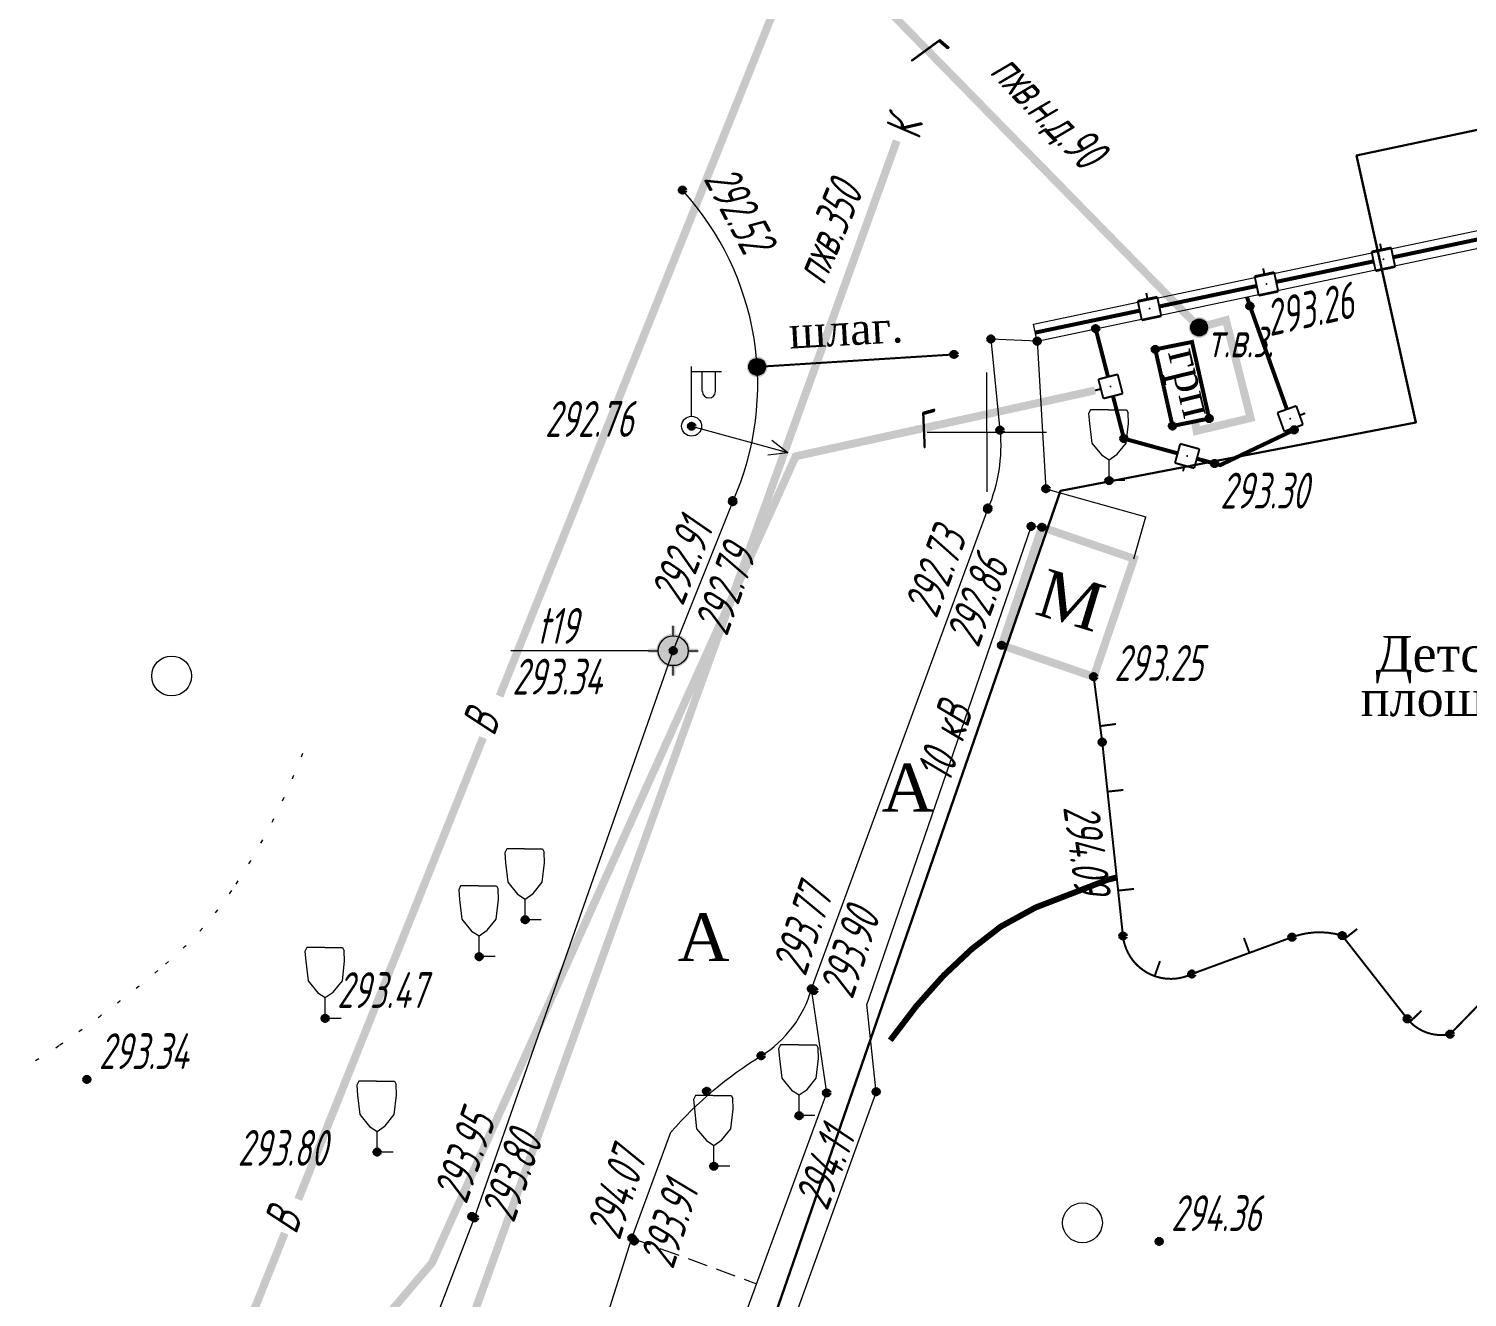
# Model space of a CAD drawing. Header units: metres. Extents: x 1687 to 3282, y 1191 to 1671.
# Drawn here: x 2014.5 to 2050.62, y 1323.7 to 1355.56 of the extents above; entities that cross this region are included whole.
import ezdxf

# ---------------------------------------------------------------- set-up
doc = ezdxf.new("R2010")
doc.units = ezdxf.units.M
for name, pattern in [('71100000a', [1, 0, -1]), ('COMMUN', [6, 5, -1]), ('DASHED', [0.75, 0.5, -0.25])]:
    doc.linetypes.add(name, pattern=pattern)
for name, color, linetype, lineweight, transparency in [('31252100', 7, 'Continuous', 18, 0.65), ('51472300', 7, 'Continuous', 18, 0.65), ('71100000', 7, 'Continuous', 18, 0.65), ('71133200', 7, 'Continuous', 18, 0.65), ('82212100', 7, 'Continuous', 18, 0.65), ('82311000', 7, 'Continuous', 18, 0.65), ('Commun', 7, 'Continuous', 18, 0.65), ('ELE_SKLAD', 7, 'Continuous', 18, 0.65), ('GEO_POINTS', 7, 'Continuous', 18, 0.65), ('Grid', 7, 'Continuous', 18, 0.65), ('Otm', 7, 'Continuous', 18, 0.65), ('R_Поверхность5_CNT-MAJ', 7, 'Continuous', 18, 0.65), ('Sit', 7, 'Continuous', 18, 0.65), ('Text', 7, 'Continuous', 18, 0.65), ('Text_com', 7, 'Continuous', 18, 0.65), ('Us_znak', 7, 'Continuous', 18, 0.65), ('Us_znak_fon', 7, 'Continuous', 18, 0.65)]:
    doc.layers.add(name, color=color, linetype=linetype, lineweight=lineweight, transparency=transparency)
doc.styles.add('eskd', font='ESKD1.shx', dxfattribs={"width": 1.2, "oblique": 15})
doc.styles.get("Standard").update_dxf_attribs({"font": 'GOST_0.TTF', "oblique": 15})
doc.styles.add('style1', font='times.ttf', dxfattribs={"height": 1})
doc.linetypes.add('KABELww_500', pattern='A,0.0001,-0.4,[131,ltypeshp.shx,S=0.4,R=90,X=0.4,Y=-0.4],0.2,[131,ltypeshp.shx,S=0.2,R=90,X=0.4,Y=-0.2],3.6,[131,ltypeshp.shx,S=0.2,R=-90,X=-0.4,Y=0.2],0.2,[131,ltypeshp.shx,S=0.4,R=-90,X=-0.4,Y=0.4],-0.8,4,-0.4', length=9.6001)

# ---------------------------------------------------------------- blocks, each defined once
blk = doc.blocks.new('71133200')
for p, q in [((-0.924145, 3.560442), (-1.024145, 3.360442)), ((-1.024145, 3.360442), (-0.977382, 2.864397)), ((-0.024145, 3.560442), (-0.924145, 3.560442)), ((-0.024145, 3.560442), (0.875855, 3.560442)), ((0.875855, 3.560442), (0.958164, 3.395824)), ((0.975974, 2.864397), (0.958164, 3.395824)), ((-0.977382, 2.864397), (-0.861899, 1.88241)), ((0.861899, 1.88241), (0.975974, 2.864397)), ((-0.861899, 1.88241), (-0.374616, 1.28565)), ((0.401375, 1.321765), (0.861899, 1.88241)), ((-0.374616, 1.28565), (0, 1.039723)), ((0, 1.039723), (0.401375, 1.321765)), ((0, 0), (0, 1.039723)), ((0.8, 0), (0, 0))]:
    blk.add_line(p, q)
at = {"style": 'eskd', "oblique": 14.99997778}
blk.add_attdef('Z', (1.873004, -0.239356), '', height=2, dxfattribs=at)
blk = doc.blocks.new('51472300')
for p, q in [((0, 0.5), (0, 3)), ((0, 2.75), (1.5, 2.75)), ((0.538, 1.74), (0.538, 2.75)), ((1.2, 1.74), (1.2, 2.75))]:
    blk.add_line(p, q)
at = {"color": 7}
for radius in [0.5, 0.05]:
    blk.add_circle((0, 0), radius, dxfattribs=at)
blk.add_arc((0.869, 1.752), 0.331, 182.15673, 357.84327)
at = {"oblique": 15}
blk.add_attdef('Z', (1.021, -1.366), '', height=2, dxfattribs=at)
blk = doc.blocks.new('*U43')
at = {"layer": '82311000', "ltscale": 0.5, "flags": 128}
blk.add_lwpolyline([(5192452.681, 4968943.86, 0.05, 0.05, 0), (5192452.843, 4968942.62, 0.05, 0.05, 0), (5192452.896, 4968942.216, 0, 0, 0)], format="xyseb", dxfattribs=at)
at = {"layer": '82311000', "linetype": 'Continuous', "ltscale": 0.5, "const_width": 0.05}
blk.add_lwpolyline([(5192452.843, 4968942.62), (5192453.24, 4968942.672)], dxfattribs=at)
blk = doc.blocks.new('*U44')
at = {"layer": '82311000', "ltscale": 0.5, "flags": 128}
blk.add_lwpolyline([(5192452.896, 4968942.216, 0.05, 0.05, 0), (5192453.029, 4968940.973, 0.05, 0.05, 0), (5192453.295, 4968938.487, 0.05, 0.05, 0), (5192453.416, 4968937.35, 0.05, 0.05, 0.288305), (5192454.212, 4968936.34, 0.05, 0.05, 0.200942), (5192455.144, 4968936.392, 0.05, 0.05, 0), (5192456.591, 4968936.924, 0.05, 0.05, 0), (5192457.662, 4968937.318, 0.05, 0.05, -0.161945), (5192458.92, 4968937.358, 0.05, 0.05, 0), (5192458.982, 4968937.279, 0.05, 0.05, 0), (5192460.556, 4968935.266, 0.05, 0.05, 0.02281), (5192460.622, 4968935.191, 0.05, 0.05, 0.255661), (5192461.628, 4968934.881, 0.05, 0.05, 0), (5192462.606, 4968935.886, 0.05, 0.05, 0), (5192464.35, 4968937.677, 0.05, 0.05, 0), (5192465.146, 4968938.495, 0.05, 0.05, 0.029321), (5192466.486, 4968938.712, 0.05, 0.05, 0.054013), (5192468.85, 4968939.512, 0.05, 0.05, 0.054013), (5192470.986, 4968940.801, 0.05, 0.05, 0.01967), (5192471.689, 4968941.38, 0.05, 0.05, 0), (5192473.251, 4968941.674, 0.05, 0.05, 0), (5192473.897, 4968941.795, 0.05, 0.05, 0), (5192475.637, 4968942.401, 0.05, 0.05, 0), (5192477.998, 4968943.223, 0.05, 0.05, 0), (5192478.422, 4968943.371, 0.05, 0.05, 0), (5192479.112, 4968944.392, 0, 0, 0)], format="xyseb", dxfattribs=at)
at = {"layer": '82311000', "linetype": 'Continuous', "ltscale": 0.5, "const_width": 0.05}
for points in [[(5192477.998, 4968943.223), (5192477.866, 4968943.601)], [(5192475.637, 4968942.401), (5192475.505, 4968942.779)], [(5192473.251, 4968941.674), (5192473.177, 4968942.067)], [(5192453.029, 4968940.973), (5192453.427, 4968941.016)], [(5192470.986, 4968940.801), (5192470.744, 4968941.119)], [(5192468.85, 4968939.512), (5192468.681, 4968939.875)], [(5192466.486, 4968938.712), (5192466.4, 4968939.102)], [(5192453.295, 4968938.487), (5192453.692, 4968938.53)], [(5192464.35, 4968937.677), (5192464.063, 4968937.956)], [(5192458.982, 4968937.279), (5192459.297, 4968937.525)], [(5192456.591, 4968936.924), (5192456.453, 4968937.3)], [(5192454.212, 4968936.34), (5192454.346, 4968936.717)], [(5192462.606, 4968935.886), (5192462.319, 4968936.165)], [(5192460.622, 4968935.191), (5192460.909, 4968935.47)]]:
    blk.add_lwpolyline(points, dxfattribs=at)
blk = doc.blocks.new('*U45')
at = {"layer": '82212100', "linetype": 'Continuous', "ltscale": 0.5}
for points in [[(5192453.11, 4968951.126, 1), (5192453.097, 4968951.174, 1)], [(5192457.607, 4968950.366, 1), (5192457.624, 4968950.318, 1)], [(5192455.053, 4968949.397, 1), (5192455.005, 4968949.41, 1)]]:
    blk.add_hatch(color=256, dxfattribs=at).paths.add_polyline_path(points, flags=0)
at = {"layer": '82212100', "ltscale": 0.5}
blk.add_lwpolyline([(5192457.531, 4968950.577, 0.1, 0.1, 0), (5192456.604, 4968953.169, 0.1, 0.1, 0), (5192456.529, 4968953.399, 0, 0, 0)], format="xyseb", dxfattribs=at)
at = {"layer": '82212100', "linetype": 'Continuous', "ltscale": 0.5, "flags": 128}
blk.add_lwpolyline([(5192452.73, 4968952.603, 0.1, 0.1, 0), (5192453.041, 4968951.392, 0, 0, 0)], format="xyseb", dxfattribs=at)
at = {"layer": '82212100', "linetype": 'Continuous', "ltscale": 0.5, "const_width": 0.05}
for points in [[(5192452.799, 4968951.33), (5192453.283, 4968951.454)], [(5192452.924, 4968950.846), (5192452.799, 4968951.33)], [(5192453.283, 4968951.454), (5192453.408, 4968950.97)], [(5192452.861, 4968951.088), (5192452.716, 4968951.05)], [(5192453.408, 4968950.97), (5192452.924, 4968950.846)], [(5192457.296, 4968950.493), (5192457.767, 4968950.662)], [(5192457.767, 4968950.662), (5192457.935, 4968950.191)], [(5192457.465, 4968950.022), (5192457.296, 4968950.493)], [(5192457.935, 4968950.191), (5192457.465, 4968950.022)], [(5192457.851, 4968950.426), (5192457.992, 4968950.477)], [(5192454.722, 4968949.229), (5192454.854, 4968949.711)], [(5192454.854, 4968949.711), (5192455.336, 4968949.578)], [(5192455.336, 4968949.578), (5192455.204, 4968949.096)], [(5192455.204, 4968949.096), (5192454.722, 4968949.229)], [(5192454.963, 4968949.162), (5192454.923, 4968949.018)]]:
    blk.add_lwpolyline(points, dxfattribs=at)
at = {"layer": '82212100', "linetype": 'Continuous', "ltscale": 0.5}
for points in [[(5192453.166, 4968950.908, 0.1, 0.1, 0), (5192453.44, 4968949.84, 0.1, 0.1, 0), (5192454.788, 4968949.47, 0, 0, 0)], [(5192455.27, 4968949.337, 0.1, 0.1, 0), (5192455.858, 4968949.175, 0.1, 0.1, 0), (5192457.717, 4968950.06, 0.1, 0.1, 0), (5192457.7, 4968950.107, 0, 0, 0)]]:
    blk.add_lwpolyline(points, format="xyseb", dxfattribs=at)
blk = doc.blocks.new('*U47')
at = {"layer": '82212100', "linetype": 'Continuous', "ltscale": 0.5}
for points in [[(5192462.627, 4968954.521, 1), (5192462.645, 4968954.474, 1)], [(5192459.93, 4968954.34, 1), (5192459.979, 4968954.35, 1)], [(5192456.994, 4968953.721, 1), (5192457.043, 4968953.731, 1)], [(5192454.059, 4968953.102, 1), (5192454.108, 4968953.112, 1)]]:
    blk.add_hatch(color=256, dxfattribs=at).paths.add_polyline_path(points, flags=0)
blk.add_lwpolyline([(5192462.547, 4968954.731, 0.1, 0.1, 0), (5192462.49, 4968954.879, 0.1, 0.1, 0), (5192460.199, 4968954.396, 0, 0, 0)], format="xyseb", dxfattribs=at)
for points, const_width in [([(5192459.658, 4968954.538), (5192460.147, 4968954.641)], 0.05), ([(5192459.761, 4968954.048), (5192459.658, 4968954.538)], 0.05), ([(5192459.902, 4968954.589), (5192459.872, 4968954.736)], 0.05), ([(5192460.147, 4968954.641), (5192460.25, 4968954.152)], 0.05), ([(5192462.313, 4968954.642), (5192462.78, 4968954.821)], 0.05), ([(5192462.492, 4968954.175), (5192462.313, 4968954.642)], 0.05), ([(5192462.78, 4968954.821), (5192462.959, 4968954.354)], 0.05), ([(5192462.87, 4968954.587), (5192463.01, 4968954.641)], 0.05), ([(5192459.709, 4968954.293), (5192457.263, 4968953.777)], 0.1), ([(5192460.25, 4968954.152), (5192459.761, 4968954.048)], 0.05), ([(5192462.959, 4968954.354), (5192462.492, 4968954.175)], 0.05), ([(5192456.722, 4968953.919), (5192457.212, 4968954.022)], 0.05), ([(5192456.826, 4968953.43), (5192456.722, 4968953.919)], 0.05), ([(5192456.967, 4968953.97), (5192456.936, 4968954.117)], 0.05), ([(5192457.212, 4968954.022), (5192457.315, 4968953.533)], 0.05), ([(5192454.032, 4968953.352), (5192454.001, 4968953.498)], 0.05), ([(5192456.774, 4968953.674), (5192454.328, 4968953.159)], 0.1), ([(5192457.315, 4968953.533), (5192456.826, 4968953.43)], 0.05), ([(5192453.787, 4968953.3), (5192454.276, 4968953.403)], 0.05), ([(5192453.89, 4968952.811), (5192453.787, 4968953.3)], 0.05), ([(5192454.276, 4968953.403), (5192454.379, 4968952.914)], 0.05), ([(5192454.379, 4968952.914), (5192453.89, 4968952.811)], 0.05)]:
    blk.add_lwpolyline(points, dxfattribs=dict(at, const_width=const_width))
at = {"layer": '82212100', "linetype": 'Continuous', "ltscale": 0.5, "flags": 128}
blk.add_lwpolyline([(5192463.173, 4968953.097, 0.1, 0.1, 0), (5192462.726, 4968954.264, 0, 0, 0)], format="xyseb", dxfattribs=at)
at = {"layer": '82212100', "ltscale": 0.5, "const_width": 0.1}
blk.add_lwpolyline([(5192453.838, 4968953.055), (5192451.216, 4968952.503)], dxfattribs=at)
blk = doc.blocks.new('31252100a')
blk.add_circle((0, 0), 1)
blk = doc.blocks.new('GRID')
at = {"layer": 'Grid', "color": 104}
blk.add_line((-1.5, 0), (1.5, 0), dxfattribs=at)
for points in [[(0, 0), (0, 1.5)], [(0, 0), (0, -1.5)]]:
    blk.add_lwpolyline(points, dxfattribs=at)
blk = doc.blocks.new('KOVER')
at = {"layer": 'Us_znak', "lineweight": -2}
blk.add_hatch(color=0, dxfattribs=at).paths.add_polyline_path([(-0.21, 0, 1), (0.21, 0, 1)])
at = {"layer": 'Us_znak_fon', "true_color": 0xffffff}
blk.add_hatch(color=7, dxfattribs=at).paths.add_polyline_path([(-0.26, 0, 1), (0.26, 0, 1)])
at = {"layer": 'Us_znak', "color": 0, "lineweight": -2}
blk.add_circle((0, 0), 0.21, dxfattribs=at)
blk = doc.blocks.new('NAPR')
at = {"layer": 'Us_znak', "color": 0, "linetype": 'Continuous', "lineweight": -2}
for p in [(-0.191, 2.038), (0.189, 2.037)]:
    blk.add_line(p, (0, 2.5), dxfattribs=at)
blk.add_lwpolyline([(0, 0), (0, 2.5)], dxfattribs=at)
blk = doc.blocks.new('POINT')
at = {"layer": 'Us_znak', "linetype": 'Continuous', "lineweight": -2}
h = blk.add_hatch(color=0, dxfattribs=at)
edge = h.paths.add_edge_path()
edge.add_arc((0, 0), 0.05, 0, 360)
at = {"layer": 'Us_znak_fon', "linetype": 'Continuous', "true_color": 0xffffff}
blk.add_hatch(color=7, dxfattribs=at).paths.add_polyline_path([(-0.422, 0.05, -0.346708), (-0.05, 0.422), (-0.05, 0.625), (0.05, 0.625), (0.05, 0.422, -0.346708), (0.422, 0.05), (0.625, 0.05), (0.625, -0.05), (0.422, -0.05, -0.346708), (0.05, -0.422), (0.05, -0.625), (-0.05, -0.625), (-0.05, -0.422, -0.346708), (-0.422, -0.05), (-0.625, -0.05), (-0.625, 0.05)])
at = {"layer": 'Us_znak', "color": 0, "linetype": 'Continuous', "lineweight": -2}
for p, q in [((0, 0.375), (0, 0.625)), ((-0.625, 0), (-0.375, 0)), ((0.375, 0), (0.625, 0)), ((0, -0.625), (0, -0.375))]:
    blk.add_line(p, q, dxfattribs=at)
for radius in [0.375, 0.05]:
    blk.add_circle((0, 0), radius, dxfattribs=at)

msp = doc.modelspace()

# ---------------------------------------------------------------- linework, layer by layer
at = {"layer": '71100000', "linetype": '71100000a', "ltscale": 0.5}
msp.add_lwpolyline([(2013.618, 1329.073, 0.041518), (2015.275, 1330.027, 0.023686), (2017.935, 1332.06, 0.07367), (2019.712, 1334.071, 0.053269), (2021.389, 1337.37)], format="xyb", dxfattribs=at)
at = {"layer": 'Commun', "color": 4, "linetype": 'COMMUN', "ltscale": 0.7, "const_width": 0.2, "flags": 128}
for points in [[(2041.275, 1346.473), (2033.759, 1344.818), (2024.631, 1324.564), (2007.049, 1303.838), (2006.14, 1302.082), (1993.054, 1332.724), (1973.571, 1377.655), (1961.298, 1407.187)], [(2043.887, 1348.053), (2030.284, 1361.939)]]:
    msp.add_lwpolyline(points, dxfattribs=at)
at = {"layer": 'Commun', "color": 106, "linetype": 'COMMUN', "ltscale": 0.7, "const_width": 0.2, "elevation": 285.381, "flags": 128}
for points in [[(2026.326, 1338.795), (2034.775, 1359.922)], [(2021.271, 1326.153), (2025.91, 1337.753)], [(2013.055, 1305.609), (2020.933, 1325.307)]]:
    msp.add_lwpolyline(points, dxfattribs=at)
at = {"layer": 'Commun', "color": 1, "linetype": 'KABELww_500', "lineweight": 30, "elevation": 289.986, "flags": 128}
msp.add_lwpolyline([(2059.382, 1350.746), (2058.602, 1354.663), (2047.839, 1352.371), (2049.33, 1345.669), (2040.403, 1343.95), (2022.004, 1290.782), (2048.508, 1235.647)], dxfattribs=at)
at = {"layer": 'Commun', "color": 32, "linetype": 'COMMUN', "ltscale": 0.7, "const_width": 0.2, "elevation": 289.283, "flags": 128}
msp.add_lwpolyline([(2024.307, 1319.468), (2036.296, 1352.744)], dxfattribs=at)
at = {"layer": 'Commun', "color": 4, "linetype": 'COMMUN', "ltscale": 0.7, "const_width": 0.2, "elevation": 293.671, "flags": 128}
msp.add_lwpolyline([(2043.785, 1345.695), (2043.826, 1345.456), (2045.179, 1345.779), (2044.561, 1348.236), (2043.747, 1348.015)], dxfattribs=at)
at = {"layer": 'GEO_POINTS', "lineweight": 60}
for centre in [(2030.915, 1351.504, 292.52), (2045.163, 1348.591, 293.262), (2038.659, 1347.763, 292.474), (2039.821, 1347.71, 292.515), (2041.289, 1348.025, 293.079), (2037.733, 1347.376, 292.508), (2042.787, 1347.503, 293.671), (2032.791, 1347.064, 292.519), (2031.146, 1345.574, 292.762), (2043.219, 1345.58, 293.703), (2044.14, 1345.768, 292.964), (2038.887, 1345.474, 292.591), (2041.999, 1345.263, 293.242), (2046.276, 1345.482, 293.473), (2044.272, 1344.637, 293.296), (2041.626, 1344.209, 293.127), (2040.042, 1344.002, 292.839), (2032.177, 1343.704, 292.912), (2032.178, 1343.676, 292.79), (2038.579, 1343.49, 292.735), (2038.58, 1343.522, 292.865), (2039.671, 1343.06, 292.915), (2039.941, 1343.036, 292.956), (2030.685, 1339.935, 293.337), (2038.93, 1340.072, 293.253), (2041.24, 1339.282, 293.25), (2041.455, 1337.638, 293.738), (2026.965, 1333.177, 293.566), (2041.976, 1332.769, 294.09), (2046.219, 1332.74, 294.22), (2047.479, 1332.78, 294.222), (2025.81, 1332.251, 293.627), (2043.703, 1331.814, 294.188), (2034.154, 1331.443, 293.768), (2034.21, 1331.401, 293.905), (2021.947, 1330.701, 293.468), (2049.115, 1330.688, 294.35), (2050.187, 1330.303, 294.363), (2032.891, 1329.761, 293.796), (2015.964, 1329.166, 293.344), (2031.525, 1328.871, 293.797), (2034.537, 1328.829, 294.092), (2035.779, 1328.858, 294.109), (2033.843, 1328.257, 294.253), (2023.25, 1327.343, 293.801), (2031.703, 1326.986, 294.167), (2025.628, 1325.726, 293.95), (2025.692, 1325.689, 293.798), (2029.648, 1325.183, 293.907), (2029.707, 1325.11, 294.07), (2042.884, 1325.097, 294.356)]:
    msp.add_circle(centre, 0.06, dxfattribs=at)
at = {"layer": 'R_Поверхность5_CNT-MAJ', "color": 32, "const_width": 0.15, "elevation": 294, "flags": 128}
msp.add_lwpolyline([(2041.818, 1334.24), (2041.581, 1334.179), (2039.78, 1333.485), (2038.909, 1333.007), (2038.181, 1332.443), (2037.475, 1331.779), (2036.793, 1331.015), (2036.133, 1330.15)], dxfattribs=at)
at = {"layer": 'Sit', "flags": 128}
for points, elevation in [([(2032.178, 1343.676, 0.298025), (2030.915, 1351.504, -2.999444)], 292.912), ([(2039.821, 1347.71), (2038.659, 1347.763), (2038.887, 1345.474, -0.124641), (2038.579, 1343.49, 13.131359)], 292.515), ([(2000.816, 1310.504), (2005.868, 1298.608, 0.533802), (2013.863, 1295.618, 0.119515), (2015.736, 1298.327), (2017.517, 1303.034), (2022.15, 1316.251), (2024.34, 1322.148), (2025.692, 1325.689), (2030.685, 1339.935), (2032.178, 1343.676)], 293.656), ([(2022.923, 1302.346, -0.048517), (2022.579, 1305.229), (2028.442, 1321.378), (2029.648, 1325.183), (2030.626, 1327.839, -0.075331), (2032.891, 1329.761, 0.188847), (2034.154, 1331.443)], 294.402), ([(2035.779, 1328.858), (2030.284, 1313.618, -0.252015), (2027.998, 1307.59), (2020.574, 1289.927), (2015.839, 1276.386)], 294.109), ([(2019.427, 1290.526), (2019.427, 1290.526), (2026.895, 1307.984), (2027.495, 1309.5, 0.349402), (2029.017, 1313.737), (2031.401, 1320.287), (2034.537, 1328.829)], 294.85)]:
    msp.add_lwpolyline(points, format="xyb", dxfattribs=dict(at, elevation=elevation))
for points, elevation in [([(2039.73, 1348.14), (2051.232, 1350.568)], 292.515), ([(2039.821, 1347.71), (2050.934, 1350.055)], 292.515), ([(2039.821, 1347.71), (2039.73, 1348.14)], 292.515), ([(2039.821, 1347.71), (2040.042, 1344.002), (2042.547, 1343.299)], 292.515), ([(2034.154, 1331.443), (2038.579, 1343.49)], 293.768), ([(2039.671, 1343.06), (2035.593, 1331.201), (2035.544, 1331.059)], 292.915), ([(2039.671, 1343.06), (2039.941, 1343.036)], 292.915), ([(2042.251, 1342.245), (2042.547, 1343.299)], 293.25), ([(2030.06, 1339.935), (2026.611, 1339.935)], 293.337), ([(2034.537, 1328.829), (2034.154, 1331.443)], 292.915), ([(2035.779, 1328.858), (2035.544, 1331.059)], 294.109)]:
    msp.add_lwpolyline(points, dxfattribs=dict(at, elevation=elevation))
for points, const_width, elevation in [([(2042.787, 1347.503), (2043.219, 1345.58), (2044.14, 1345.768), (2043.709, 1347.69)], 0.1, 293.671), ([(2041.24, 1339.282), (2038.93, 1340.072), (2039.941, 1343.036), (2042.251, 1342.245)], 0.2, 293.25)]:
    msp.add_lwpolyline(points, close=True, dxfattribs=dict(at, const_width=const_width, elevation=elevation))
at = {"layer": 'Sit', "const_width": 0.05, "elevation": 292.508, "flags": 128}
msp.add_lwpolyline([(2037.733, 1347.376), (2032.791, 1347.064)], dxfattribs=at)
at = {"layer": 'Sit', "linetype": 'DASHED', "elevation": 293.907, "flags": 128}
msp.add_lwpolyline([(2029.648, 1325.183), (2032.777, 1324.034)], dxfattribs=at)

# ---------------------------------------------------------------- block references
at = {"layer": '31252100', "color": 7, "xscale": 0.5, "yscale": 0.5, "zscale": 0.5}
for p in [(2018.091, 1339.3), (2040.958, 1325.565)]:
    msp.add_blockref('31252100a', p, dxfattribs=at)
at = {"layer": '51472300', "color": 7, "xscale": 0.5, "yscale": 0.5, "zscale": 0.5}
msp.add_blockref('51472300', (2031.146, 1345.574, 292.762), dxfattribs=at)
at = {"layer": '71133200', "color": 7, "xscale": 0.5, "yscale": 0.5, "zscale": 0.5}
for p in [(2041.626, 1344.209, 293.127), (2026.965, 1333.177, 293.566), (2025.81, 1332.251, 293.627), (2021.947, 1330.701, 293.468), (2033.843, 1328.257, 294.253), (2023.25, 1327.343, 293.801), (2031.703, 1326.986, 294.167)]:
    msp.add_blockref('71133200', p, dxfattribs=at)
at = {"layer": '82212100', "color": 7}
for name in ['*U47', '*U45']:
    msp.add_blockref(name, (-5190411.441, -4967604.578), dxfattribs=at)
at = {"layer": '82311000', "color": 7}
for name in ['*U44', '*U43']:
    msp.add_blockref(name, (-5190411.441, -4967604.578), dxfattribs=at)
at = {"layer": 'Grid', "color": 7, "linetype": 'Continuous'}
msp.add_blockref('GRID', (2038.559, 1345.422), dxfattribs=at)
at = {"layer": 'Sit', "color": 7, "linetype": 'Continuous'}
for name, p in [('KOVER', (2043.887, 1348.053)), ('KOVER', (2032.791, 1347.064, 292.519)), ('POINT', (2030.685, 1339.935, 293.337))]:
    msp.add_blockref(name, p, dxfattribs=at)
at = {"layer": 'Sit', "color": 7, "linetype": 'Continuous', "xscale": -1, "rotation": 254.7247709658828}
msp.add_blockref('NAPR', (2031.146, 1345.574, 292.762), dxfattribs=at)

# ---------------------------------------------------------------- texts
at = {"layer": 'ELE_SKLAD', "oblique": 13, "width": 0.8}
msp.add_text('t19', height=0.9, dxfattribs=at).set_placement((2027.272, 1340.108, 292.037))
at = {"layer": 'Otm', "oblique": 13, "width": 0.8}
for s, rotation, p in [('292.52', 297.8707, (2031.434, 1351.789, 292.52)), ('293.26', 12.5624, (2045.664, 1347.831, 293.262)), ('292.91', 68.3907, (2030.925, 1341.036, 293.656)), ('292.73', 69.4718, (2037.295, 1340.719, 292.735)), ('292.79', 70.1526, (2032.031, 1340.275, 292.79)), ('292.86', 69.4718, (2038.343, 1339.985, 292.865)), ('294.09', 277.7993, (2040.471, 1336.009, 294.09)), ('293.77', 71.498, (2034.001, 1331.729, 293.768)), ('293.90', 71.498, (2035.183, 1331.156, 293.905)), ('293.95', 70.6876, (2025.49, 1326.01, 293.95)), ('293.80', 70.6876, (2026.68, 1325.537, 293.798)), ('294.11', 69.1102, (2034.548, 1325.841, 294.109)), ('294.07', 71.9379, (2029.336, 1325.102, 294.07)), ('293.91', 71.9379, (2030.677, 1324.373, 293.907))]:
    msp.add_text(s, height=0.9, rotation=rotation, dxfattribs=at).set_placement(p)
for s, p in [('292.76', (2027.466, 1345.306, 292.762)), ('293.30', (2044.417, 1343.506, 293.296)), ('293.25', (2041.758, 1339.177, 293.25)), ('293.34', (2026.645, 1338.834, 293.337)), ('293.47', (2022.247, 1330.961, 293.468)), ('293.34', (2016.264, 1329.426, 293.344)), ('293.80', (2019.752, 1326.997, 293.801)), ('294.36', (2043.184, 1325.357, 294.356))]:
    msp.add_text(s, height=0.9, dxfattribs=at).set_placement(p)
at = {"layer": 'Text', "style": 'style1'}
msp.add_text('шлаг.', height=0.8, rotation=3.2581, dxfattribs=at).set_placement((2033.612, 1347.522, -289.311))
at = {"layer": 'Text', "color": 7, "style": 'style1'}
for s, height, rotation, p in [('грп', 0.8, 283.7562, (2043.102, 1347.423, -285.654)), ('М', 1.2, 343.1232, (2039.722, 1340.863, -285.654))]:
    msp.add_text(s, height=height, rotation=rotation, dxfattribs=at).set_placement(p)
for s, p in [('Детская', (2048.319, 1339.406, -285.654)), ('площадка', (2047.942, 1338.293, -285.654))]:
    msp.add_text(s, height=0.9, dxfattribs=at).set_placement(p)
at = {"layer": 'Text', "style": 'style1'}
for p in [(2035.919, 1335.896), (2030.791, 1332.138)]:
    msp.add_text('А', height=1.2, dxfattribs=at).set_placement(p)
at = {"layer": 'Text_com', "oblique": 13, "width": 0.8}
for s, rotation, p in [('Г', 319.2191, (2036.583, 1354.807, 282.899)), ('пхв.н.д.90', 313.5242, (2038.603, 1354.447, 568.007)), ('К', 79.7304, (2036.875, 1352.75, 286.771)), ('пхв.350', 67.3311, (2034.473, 1349.091, 569.543)), ('Г', 15.4617, (2036.904, 1344.991, 282.899)), ('В', 69.8196, (2026.188, 1337.764, 282.899)), ('В', 69.8196, (2021.214, 1325.253, 282.899))]:
    msp.add_text(s, height=0.9, rotation=rotation, dxfattribs=at).set_placement(p)
msp.add_text('т.в.з.', height=0.9, dxfattribs=at).set_placement((2044.084, 1347.304))
at = {"layer": 'Text_com', "color": 1, "oblique": 13, "width": 0.8}
msp.add_text('10 кВ ', height=0.9, rotation=72.2894, dxfattribs=at).set_placement((2037.627, 1336.59, 568.007))

doc.saveas('drawing.dxf')
